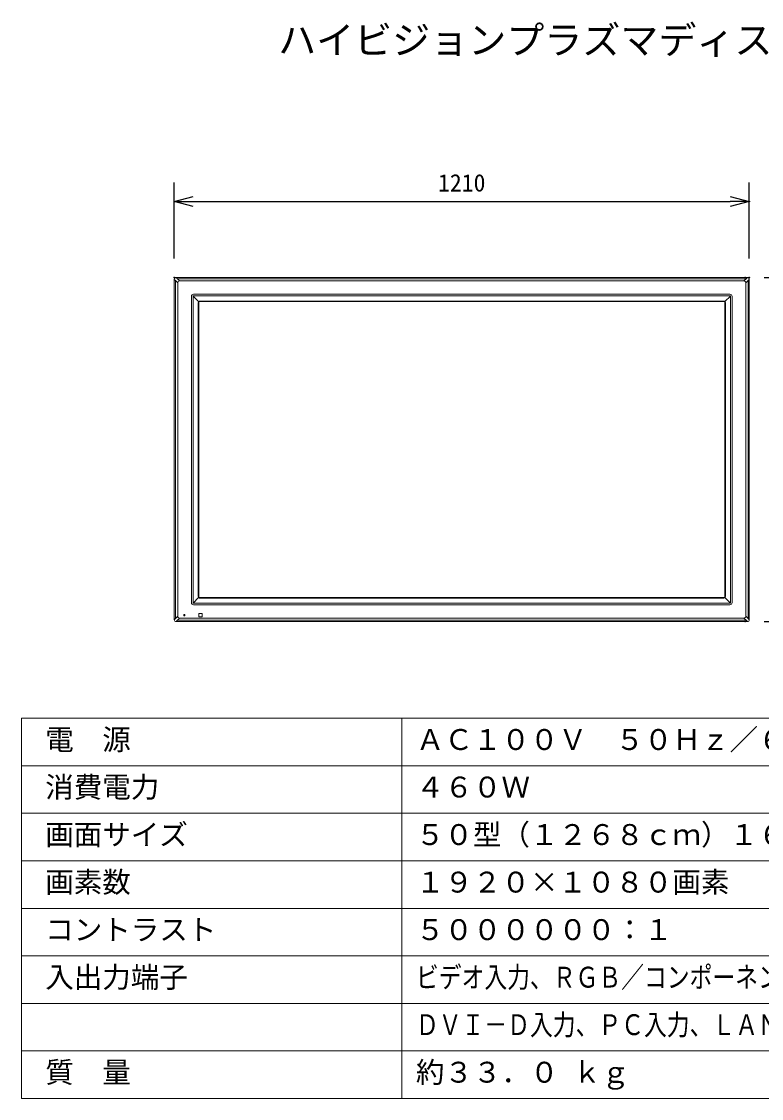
# Model space of a CAD drawing. Units: millimetres, scale not verified. Extents: x -63 to 62, y -56 to 57.
# Drawn here: x -62.5 to 15.3, y -56.5 to 56.8 of the extents above; entities that cross this region are included whole.
import ezdxf
from ezdxf.enums import TextEntityAlignment as Align

# ---------------------------------------------------------------- set-up
doc = ezdxf.new("R2010")
doc.units = ezdxf.units.MM
doc.header["$LTSCALE"] = 0.125
doc.header["$PDMODE"] = 32
doc.header["$PDSIZE"] = 0.0625
for name, color, linetype in [('0-0_0', 7, 'Continuous'), ('0-2_MOJI1', 7, 'Continuous'), ('0-4_DEFPOINTS', 7, 'Continuous'), ('0-6_SUNPO', 7, 'Continuous')]:
    doc.layers.add(name, color=color, linetype=linetype)
doc.layers.add('0-1_WAKU', color=1, linetype='Continuous', lineweight=18)
doc.layers.add('0-5_GAIKEI', color=1, linetype='Continuous', lineweight=18)
doc.styles.add('ＭＳ ゴシック', font='')
doc.styles.get('ＭＳ ゴシック').set_extended_font_data('MS Gothic')

# ---------------------------------------------------------------- blocks, each defined once
blk = doc.blocks.new('_OPEN30')
at = {"layer": '0-0_0'}
blk.add_line((0, 0), (-1, 0), dxfattribs=at)
blk.add_lwpolyline([(-1, 0.26795), (0, 0), (-1, -0.26795)], dxfattribs=at)
blk = doc.blocks.new('D5')
at = {"layer": '0-4_DEFPOINTS'}
for p in [(13.7755, 37.6715), (21.7755, 37.6715), (13.7755, 1.4792)]:
    blk.add_point(p, dxfattribs=at)
at = {"layer": '0-6_SUNPO'}
for p, q in [((15.7755, 37.6715), (23.7755, 37.6715)), ((21.7755, 3.4792), (21.7755, 35.6715)), ((15.7755, 1.4792), (23.7755, 1.4792))]:
    blk.add_line(p, q, dxfattribs=at)
at = {"layer": '0-6_SUNPO', "xscale": 2, "yscale": 2}
for p, rotation in [((21.7755, 37.6715), 90), ((21.7755, 1.4792), 270)]:
    blk.add_blockref('_OPEN30', p, dxfattribs=dict(at, rotation=rotation))
at = {"layer": '0-6_SUNPO', "style": 'ＭＳ ゴシック'}
blk.add_text('724', height=1.833, rotation=90, dxfattribs=at).set_placement((21.2755, 17.7003), align=Align.BOTTOM_LEFT)
blk = doc.blocks.new('D4')
at = {"layer": '0-4_DEFPOINTS'}
for p in [(14.2152, 45.6712), (-46.2848, 37.6712), (14.2152, 37.6712)]:
    blk.add_point(p, dxfattribs=at)
at = {"layer": '0-6_SUNPO'}
for p, q in [((-46.2848, 39.6712), (-46.2848, 47.6712)), ((14.2152, 39.6712), (14.2152, 47.6712)), ((-44.2848, 45.6712), (12.2152, 45.6712))]:
    blk.add_line(p, q, dxfattribs=at)
at = {"layer": '0-6_SUNPO', "xscale": 2, "yscale": 2, "rotation": 180}
blk.add_blockref('_OPEN30', (-46.2848, 45.6712), dxfattribs=at)
at = {"layer": '0-6_SUNPO', "xscale": 2, "yscale": 2}
blk.add_blockref('_OPEN30', (14.2152, 45.6712), dxfattribs=at)
at = {"layer": '0-6_SUNPO', "style": 'ＭＳ ゴシック'}
blk.add_text('1210', height=1.833, dxfattribs=at).set_placement((-18.5348, 46.1712), align=Align.BOTTOM_LEFT)

msp = doc.modelspace()

# ---------------------------------------------------------------- linework, layer by layer
at = {"layer": '0-1_WAKU', "color": 4}
for p, q in [((-62.5072, -16.4945), (62.4928, -16.4945)), ((-62.5072, -16.4945), (-62.5072, -56.4945)), ((-22.5072, -16.4945), (-22.5072, -56.4945)), ((62.4928, -56.4945), (-62.5072, -56.4945))]:
    msp.add_line(p, q, dxfattribs=at)
at = {"layer": '0-1_WAKU'}
for p, q in [((-62.5072, -21.4945), (62.4928, -21.4945)), ((-62.5072, -26.4945), (62.4928, -26.4945)), ((-62.5072, -31.4945), (62.4928, -31.4945)), ((-62.5072, -36.4945), (62.4928, -36.4945)), ((-62.5072, -41.4945), (62.4928, -41.4945)), ((-62.5072, -46.4945), (62.4928, -46.4945)), ((-62.5072, -51.4945), (62.4928, -51.4945))]:
    msp.add_line(p, q, dxfattribs=at)
at = {"layer": '0-5_GAIKEI'}
for p, q in [((-46.4322, 29.6711), (-46.2968, 29.5357)), ((-46.2968, 29.5376), (-46.0699, 29.3108)), ((-46.2968, -5.9961), (-46.2968, 29.5376)), ((-46.097, 29.7354), (-46.2324, 29.8708)), ((-45.8722, 29.5085), (-46.099, 29.7354)), ((-46.099, 29.7354), (13.7347, 29.7354)), ((13.5079, 29.5085), (-45.8722, 29.5085)), ((13.5079, 29.5085), (13.7347, 29.7354)), ((13.9324, 29.5376), (13.7056, 29.3108)), ((13.7327, 29.7354), (13.8681, 29.8708)), ((14.0678, 29.6711), (13.9324, 29.5357)), ((13.9324, -5.9961), (13.9324, 29.5376)), ((-46.0699, 29.3108), (-46.0699, -5.7693)), ((13.7056, 29.3108), (13.7056, -5.7693)), ((-44.6236, 27.875), (-44.6236, -4.3335)), ((-44.4651, -4.3268), (-44.4651, 27.8683)), ((-44.4443, 27.9204), (-43.873, 27.3492)), ((12.0346, 28.0997), (-44.3989, 28.0997)), ((-44.3922, 27.9412), (12.0279, 27.9412)), ((-43.9149, 27.2462), (-43.9149, -3.7046)), ((-43.8547, 27.2315), (-43.8547, -3.69)), ((11.4058, 27.391), (-43.7701, 27.391)), ((-43.7554, 27.3308), (11.3911, 27.3308)), ((11.4903, 27.2315), (11.4903, -3.69)), ((12.0799, 27.9204), (11.5087, 27.3492)), ((11.5506, 27.2462), (11.5506, -3.7046)), ((12.1008, -4.3268), (12.1008, 27.8683)), ((12.2593, 27.875), (12.2593, -4.3335)), ((-43.873, -3.8076), (-44.4443, -4.3788)), ((12.0279, -4.3997), (-44.3922, -4.3997)), ((-43.7701, -3.8495), (11.4058, -3.8495)), ((-43.7554, -3.7892), (11.3911, -3.7892)), ((11.5087, -3.8076), (12.0799, -4.3788)), ((-45.4384, -5.598), (-45.3259, -5.598)), ((-45.4384, -5.7105), (-45.4384, -5.598)), ((-45.3259, -5.7105), (-45.3259, -5.598)), ((-44.3989, -4.5582), (12.0346, -4.5582)), ((-43.8422, -5.8043), (-43.8422, -5.5041)), ((-43.8173, -5.4792), (-43.5171, -5.4792)), ((-43.4922, -5.8043), (-43.4922, -5.5041)), ((-46.2968, -5.9941), (-46.4322, -6.1295)), ((-46.0699, -5.7693), (-46.2968, -5.9961)), ((-46.2324, -6.3292), (-46.097, -6.1938)), ((-46.099, -6.1938), (-45.8722, -5.967)), ((13.7347, -6.1938), (-46.099, -6.1938)), ((-45.8722, -5.967), (13.5079, -5.967)), ((-45.4384, -5.7105), (-45.3259, -5.7105)), ((-43.8173, -5.8292), (-43.5171, -5.8292)), ((13.7347, -6.1938), (13.5079, -5.967)), ((13.7056, -5.7693), (13.9324, -5.9961)), ((13.8681, -6.3292), (13.7327, -6.1938)), ((13.9324, -5.9941), (14.0678, -6.1295))]:
    msp.add_line(p, q, dxfattribs=at)
at = {"layer": '0-5_GAIKEI', "color": 7}
for p, q in [((-46.4322, 29.6711), (-46.4322, -6.1295)), ((-46.2324, 29.8708), (13.8681, 29.8708)), ((14.0678, 29.6711), (14.0678, -6.1295)), ((-46.2324, -6.3292), (13.8681, -6.3292))]:
    msp.add_line(p, q, dxfattribs=at)
for centre, major_axis, start_param, end_param in [((-46.2319, 29.6705), (-0.1418, 0.1418), 5.49915667, 7.06721394), ((13.8676, 29.6705), (-0.1418, -0.1418), 2.35756402, 3.92562129), ((-46.2319, -6.1289), (-0.1418, -0.1418), 5.49915667, 7.06721394), ((13.8676, -6.1289), (-0.1418, 0.1418), 2.35756402, 3.92562129)]:
    msp.add_ellipse(centre, major_axis=major_axis, ratio=0.997265, start_param=start_param, end_param=end_param, dxfattribs=at)
at = {"layer": '0-5_GAIKEI'}
for centre, major_axis, ratio, start_param, end_param in [((-45.5107, 28.9493), (-0.5022, 0.5022), 0.49281, 5.8722213, 6.69414931), ((13.1464, 28.9493), (-0.5022, -0.5022), 0.49281, 2.73062865, 3.55255666), ((-44.3983, 27.8744), (-0.1595, 0.1595), 0.997265, 5.49915667, 7.06721394), ((-44.3903, 27.8684), (-0.0127, -0.074), 0.995515, 4.11756889, 4.88254043), ((-44.3923, 27.8664), (-0.074, -0.0127), 0.995515, 4.54223753, 5.30720907), ((-43.7623, 27.2424), (-0.1272, 0.0866), 0.973581, 6.10967819, 6.86859292), ((-43.7663, 27.2384), (-0.0866, 0.1272), 0.973581, 5.69777769, 6.45669242), ((-43.7539, 27.23), (-0.0718, 0.0718), 0.985257, 5.50521349, 7.06115713), ((11.3896, 27.23), (-0.0718, -0.0718), 0.985257, 2.36362083, 3.91956448), ((11.402, 27.2384), (-0.0866, -0.1272), 0.973581, 2.96808554, 3.72700027), ((11.398, 27.2424), (-0.1272, -0.0866), 0.973581, 2.55618504, 3.31509977), ((12.028, 27.8664), (-0.074, 0.0127), 0.995515, 4.11756889, 4.88254043), ((12.034, 27.8744), (-0.1595, -0.1595), 0.997265, 2.35756402, 3.92562129), ((12.026, 27.8684), (-0.0127, 0.074), 0.995515, 4.54223753, 5.30720907), ((-44.3983, -4.3329), (-0.1595, -0.1595), 0.997265, 5.49915667, 7.06721394), ((-44.3903, -4.3269), (-0.0127, 0.074), 0.995515, 1.40064487, 2.16561642), ((-44.3923, -4.3249), (-0.074, 0.0127), 0.995515, 0.97597624, 1.74094778), ((-43.7623, -3.7009), (-0.1272, -0.0866), 0.973581, 5.69777769, 6.45669242), ((-43.7663, -3.6968), (-0.0866, -0.1272), 0.973581, 6.10967819, 6.86859292), ((-43.7539, -3.6885), (-0.0718, -0.0718), 0.985257, 5.50521349, 7.06115713), ((11.3896, -3.6885), (-0.0718, 0.0718), 0.985257, 2.36362083, 3.91956448), ((11.402, -3.6968), (-0.0866, 0.1272), 0.973581, 2.55618504, 3.31509977), ((11.398, -3.7009), (-0.1272, 0.0866), 0.973581, 2.96808554, 3.72700027), ((12.028, -4.3249), (-0.074, -0.0127), 0.995515, 1.40064487, 2.16561642), ((12.034, -4.3329), (-0.1595, 0.1595), 0.997265, 2.35756402, 3.92562129), ((12.026, -4.3269), (-0.0127, -0.074), 0.995515, 0.97597624, 1.74094778), ((-43.8171, -5.5043), (-0.0178, 0.0178), 0.992433, 5.50158524, 7.06478537), ((-43.5173, -5.5043), (-0.0178, -0.0178), 0.992433, 2.35999259, 3.92319272), ((-45.5107, -5.4077), (-0.5022, -0.5022), 0.49281, 5.8722213, 6.69414931), ((-43.8171, -5.8041), (-0.0178, -0.0178), 0.992433, 5.50158524, 7.06478537), ((-43.5173, -5.8041), (-0.0178, 0.0178), 0.992433, 2.35999259, 3.92319272), ((13.1464, -5.4077), (-0.5022, 0.5022), 0.49281, 2.73062865, 3.55255666)]:
    msp.add_ellipse(centre, major_axis=major_axis, ratio=ratio, start_param=start_param, end_param=end_param, dxfattribs=at)

# ---------------------------------------------------------------- block references
at = {"layer": '0-6_SUNPO'}
for name in ['D4', 'D5']:
    msp.add_blockref(name, (-0.1474, -7.8084), dxfattribs=at)

# ---------------------------------------------------------------- texts
at = {"layer": '0-2_MOJI1', "style": 'ＭＳ ゴシック'}
for s, height, p in [('ハイビジョンプラズマディスプレイ', 2.933, (-35.5072, 52.5055)), ('電  源', 2.199, (-60.0072, -20.4945)), ('ＡＣ１００Ｖ\u3000５０Ｈｚ／６０Ｈｚ', 2.199, (-21.0072, -20.4945)), ('消費電力', 2.199, (-60.0072, -25.4945)), ('４６０Ｗ', 2.199, (-21.0072, -25.4945)), ('画面サイズ', 2.199, (-60.0072, -30.4945)), ('５０型（１２６８ｃｍ）１６：９', 2.199, (-21.0072, -30.4945)), ('画素数', 2.199, (-60.0072, -35.4945)), ('１９２０×１０８０画素', 2.199, (-21.0072, -35.4945)), ('コントラスト', 2.199, (-60.0072, -40.4945)), ('５００００００：１', 2.199, (-21.0072, -40.4945)), ('入出力端子', 2.199, (-60.0072, -45.4945)), ('質\u3000量', 2.199, (-60.0072, -55.4945)), ('約３３．０ ｋｇ', 2.199, (-21.0072, -55.4945))]:
    msp.add_text(s, height=height, dxfattribs=at).set_placement(p, align=Align.BOTTOM_LEFT)
at = {"layer": '0-2_MOJI1', "style": 'ＭＳ ゴシック', "width": 0.8}
for s, p in [('ビデオ入力、ＲＧＢ／コンポーネントビデオ入力、ＨＤＭＩ入力', (-21.0072, -45.4945)), ('ＤＶＩ－Ｄ入力、ＰＣ入力、ＬＡＮ、ＲＳ２３２Ｃ、音声入力', (-21.0072, -50.4945))]:
    msp.add_text(s, height=2.199, dxfattribs=at).set_placement(p, align=Align.BOTTOM_LEFT)

doc.saveas('drawing.dxf')
